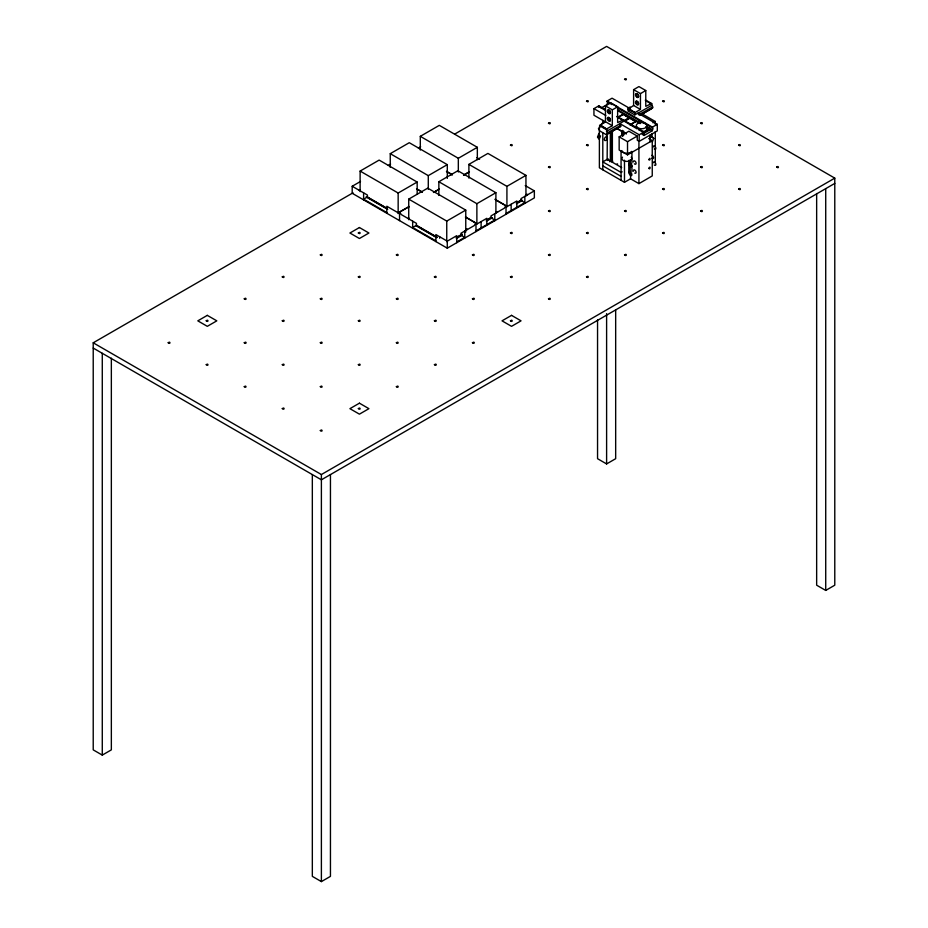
<?xml version="1.0" encoding="UTF-8"?>
<svg xmlns="http://www.w3.org/2000/svg" width="928" height="928" viewBox="0 0 928 928"><rect width="100%" height="100%" fill="white"/><g stroke="black" fill="none" stroke-linecap="round" stroke-linejoin="round"><path stroke-width="1.39" d="M358.997 190.182L359.507 189.614L360.377 190.321M408.053 218.509L408.564 217.929L409.434 218.637M622.421 136.323L622.63 130.384M607.295 138.284L607.144 159.384L610.334 161.228L612.016 160.15M598.931 139.049L597.528 137.054L598.931 133.435M600.555 135.848L599.616 138.26L597.528 137.054M652.314 142.042L653.718 138.423L650.226 135.21L653.718 138.423M475.867 222.964L474.266 225.562L460.961 233.241L460.961 235.178L456.39 237.812M505.911 205.622L504.31 208.208L491.005 215.899L491.005 217.825L486.434 220.47M466.088 229.622L466.958 228.914L467.468 229.483M496.132 212.28L496.99 211.572L497.512 212.141M526.176 194.926L527.034 194.219L527.556 194.799M607.411 134.05L606.413 129.63L599.569 125.686L599.569 127.484L598.456 128.435L599.685 130.883L606.297 134.699L620.728 126.37L619.765 123.552L623.303 121.51L623.303 119.886L617.63 122.589L617.63 106.778L610.786 102.822L605.462 105.896L605.462 121.707L612.318 125.663L612.318 109.852L605.462 105.896M651.56 108.576L652.79 107.555L651.676 103.507L645.401 99.969M652.593 107.973L640.042 115.223M360.122 191.655L360.122 171.077L379.146 160.092L417.171 182.05L417.171 194.404M390.259 167.4L390.259 153.677L409.271 142.703L447.296 164.65L447.296 178.373M420.303 150.058L420.303 136.335L439.315 125.35L477.34 147.308L477.34 159.662M525.225 185.6L534.354 190.866L534.354 197.896L447.273 248.17L352.199 193.279L352.199 186.261L360.516 181.459M388.322 165.404L390.607 164.082M418.366 148.051L420.651 146.74M111.348 358.185L111.348 749.87L102.277 755.102L93.218 749.87L93.218 342.803L353.058 192.792M454.72 134.084L606.61 46.4L834.782 178.13L834.782 585.197L825.723 590.428L816.652 585.197L816.652 193.523M386.941 208.255L367.407 196.968L363.602 199.172L386.802 212.558M360.122 171.077L398.158 193.024L417.171 182.05M390.259 153.677L428.284 175.636L447.296 164.65M420.303 136.335L458.328 158.282L477.34 147.308M408.726 219.716L408.726 199.126L427.738 188.152L465.763 210.111L465.763 232.058M438.851 195.46L438.851 181.737L457.864 170.752L495.9 192.711L495.9 213.289M468.895 178.106L468.895 164.384L487.908 153.41L525.944 175.369L525.944 195.947M409.167 206.503L398.205 212.825L386.802 206.236L386.802 213.266M463.548 175.102L469.243 171.808M399.655 211.99L409.318 206.584M463.698 175.195L469.406 171.9M605.392 121.835L593.943 115.234L593.943 108.646L598.85 105.815L604.975 109.342M601.216 107.961L607.144 104.539L607.144 103.75A1.276 0.742 -60 0 0 607.144 101.813L607.144 101.024L612.051 98.194L629.834 108.46M633.604 89.656L640.448 93.6L640.448 109.411L633.604 105.456L633.604 89.656L638.928 86.582L645.772 90.526L645.772 106.337L651.676 103.507M612.318 109.852L617.63 106.778M640.448 93.6L645.772 90.526M437.216 237.278L416.463 225.295L412.658 227.488L435.858 240.886M602.875 120.385L602.806 123.122M599.442 128.342A5.382 3.109 -60 0 1 603.188 122.589L603.722 122.276M627.908 108.309L630.182 106.998M600.138 124.781L606.993 129.305L600.138 125.35L605.462 121.707M628.511 108.402L635.355 112.926L628.511 108.97L633.604 105.456M599.384 129.178L599.384 167.817L624.486 182.306L630.564 178.791L638.928 183.628L652.245 175.937L652.245 140.592L627.525 154.86L619.162 150.034L619.162 136.857L628.894 131.231L637.258 136.068L637.258 140.232L639.195 141.358L657.302 130.906L657.302 124.317L637.872 113.1L634.787 114.875L627.943 110.931L628.511 108.97M617.619 117.334L623.268 114.063L629.346 118.018L623.268 114.504L618.744 117.114M408.726 199.126L446.751 221.084L465.763 210.111M438.851 181.737L476.876 203.684L495.9 192.711M468.895 164.384L506.92 186.342L525.944 175.369M606.993 128.737L612.318 125.663M635.355 112.358L640.448 109.411M627.943 109.307L635.355 112.926M623.697 120.837L629.346 117.578M623.697 121.278L629.81 117.844L635.889 121.359L630.24 125.06M606.413 131.44L619.765 123.737M652.616 106.906L638.777 114.805L637.872 113.286L651.676 105.316M625.286 120.895L629.81 118.285L635.889 121.8M607.33 132.971L620.716 125.326M606.297 134.699L620.693 126.394M640.274 115.223L651.096 108.97M630.24 124.619L635.889 121.359M616.644 128.25L621.667 131.15L622.421 130.709M638.87 121.22L639.612 120.791M623.79 131.347L622.653 131.892L622.653 136.103M447.273 248.17L447.273 241.152L456.773 235.654L456.773 242.684M534.354 190.866L521.049 198.557L521.049 200.483L516.478 203.116M652.999 122.809L655.284 121.487L655.284 124.352M456.263 237.545L462.202 234.123M486.388 220.156L491.144 217.407M516.432 202.814L521.188 200.065M456.356 238.531L462.446 235.016M486.4 221.189L492.478 217.674M516.444 203.847L522.522 200.332M619.765 123.552L639.195 134.769L644.102 131.938L644.102 132.727A1.276 0.742 -60 0 0 644.102 134.664L644.102 135.453L642.164 134.328L649.96 129.827L649.96 128.737L646.375 126.66M607.144 101.024L652.396 127.148L657.302 124.317M619.162 136.857L627.525 141.682L637.258 136.068M644.136 132.101L649.96 128.737M456.773 241.976L464.766 237.371L460.961 235.178M475.983 230.898L494.798 220.029L491.005 217.825M506.027 213.544L524.842 202.675L521.049 200.483M644.102 135.453L652.396 130.662L652.396 129.874A1.276 0.742 -60 0 0 652.396 127.936L652.396 127.148M607.144 159.384L602.806 161.89L621.064 172.422L622.143 171.796M607.364 160.486L608.118 158.816M649.507 138.04L652.314 136.416M612.178 160.428L609.777 161.82L609.777 160.637L607.364 159.256M611.633 130.964L611.633 161.797L612.724 161.321M628.813 160.382L628.813 171.9L629.81 171.332M93.218 342.803L321.39 474.533L834.782 178.13M834.782 183.408L321.39 479.811L93.218 348.07M597.551 319.951L597.551 458.699L606.61 463.93L615.67 458.699L615.67 309.824M312.33 474.568L312.33 876.368L321.39 881.6L330.449 876.368L330.449 474.568M638.777 129.792L644.102 132.727M645.401 100.537L651.096 103.832M641.48 113.518L655.284 121.487M607.144 101.813L612.028 104.644M618.152 108.17L652.396 127.936M618.152 110.107L640.169 122.821M646.282 126.347L652.396 129.874M618.152 110.896L640.169 123.598M646.282 127.136L652.396 130.662M646.375 127.762L649.96 129.827M617.027 116.348L636.794 127.716A5.382 3.109 0 0 0 639.172 129.085L644.102 131.938M598.85 105.815L598.85 106.604L604.975 110.13M617.027 116.916L637.037 128.818M642.164 133.539L644.102 134.664M648.742 138.574L652.245 140.592M593.943 108.646L605.81 115.49M616.575 128.296L626.423 133.98M603.188 122.589L603.826 122.96M611.633 161.797L621.667 167.597M628.813 171.9L630.182 172.689L630.182 159.744M602.806 165.834L621.064 176.378M476.737 157.609L479.59 159.256M446.6 171.378L452.388 174.719M494.937 199.288L507.349 206.457L516.861 200.97L516.861 207.292M446.449 171.471L452.238 174.812M495.482 199.787L505.76 205.714M416.556 188.732L422.344 192.073M465.531 217.001L477.305 223.799L486.817 218.312L486.817 224.634M417.565 189.486L422.194 192.154M465.45 217.129L475.716 223.056M352.199 186.261L367.407 195.042L367.407 196.968M447.273 241.152L435.858 234.564L435.858 241.582M366.258 196.574L387.115 208.614M416.08 225.33L436.937 237.371M366.583 197.2L387.707 209.392M415.64 225.527L436.763 237.719M636.794 128.505L636.794 127.716M399.806 212.083L401.256 214.577L416.463 223.358L416.463 225.295M607.318 137.332L607.144 134.119M825.723 188.639L825.723 590.428M655.284 131.532L655.284 163.084M651.862 133.504L651.862 136.37M649.96 135.476L649.96 141.903M639.172 129.085L639.172 129.874M639.195 134.769L639.195 141.358M638.928 140.557L638.928 183.628M634.787 113.251L634.787 114.875M631.933 151.461L631.933 163.015M631.933 165.903L631.933 171.68M630.564 173.524L630.564 178.791M627.525 141.682L627.525 154.86M624.486 160.208L624.486 182.306M623.558 131.37L623.558 135.581M621.667 131.15L621.667 135.349M621.064 151.287L621.064 180.334M612.376 130.523L612.376 161.368M611.239 131.266L611.239 160.706M610.334 131.788L610.334 161.228M606.61 313.618L606.61 463.93M602.806 133.075L602.806 169.789M524.842 196.353L524.842 203.383M511.154 204.264L511.154 210.586M506.92 186.342L506.92 206.921M506.027 205.691L506.027 214.252M494.798 213.707L494.798 220.725M481.11 221.606L481.11 227.928M476.876 203.684L476.876 224.274M475.983 223.033L475.983 231.594M464.766 231.049L464.766 238.078M458.328 158.282L458.328 172.005M450.695 173.745L450.695 175.241M446.751 221.084L446.751 241.663M439.663 236.756L439.663 238.252M428.284 175.636L428.284 189.358M412.658 221.166L412.658 228.195M399.539 212.06L399.539 220.62M398.158 193.024L398.158 213.614M363.602 192.85L363.602 199.868M321.39 474.533L321.39 881.6M102.277 353.301L102.277 755.102M598.479 107.138A1.276 0.742 -60 0 1 598.85 106.604M612.538 161.205A3.399 1.96 0 0 1 609.777 160.637M633.476 171.239A1.879 1.09 60 0 1 634.497 169.894A1.879 1.09 60 0 1 636.074 172.167A1.879 1.09 60 0 1 634.752 173.084M633.418 161.89A1.879 1.09 60 0 1 634.81 161.043A1.879 1.09 60 0 1 636.063 163.56A1.879 1.09 60 0 1 634.369 163.804M653.208 147.076A1.879 1.09 60 0 1 654.495 146.056A1.879 1.09 60 0 1 655.852 148.526A1.879 1.09 60 0 1 654.24 148.956M651.955 155.278A1.879 1.09 60 0 1 653.579 157.714A1.879 1.09 60 0 1 651.955 158.282M653.196 162.876A1.879 1.09 60 0 1 654.623 162.168A1.879 1.09 60 0 1 655.841 164.627A1.879 1.09 60 0 1 654.24 164.987M646.317 127.24A5.382 3.109 0 0 1 642.733 131.764M636.55 127.646A5.382 3.109 0 0 1 637.072 127.055M631.469 151.484A4.976 2.877 0 0 1 626.04 153.248A4.976 2.877 0 0 1 621.888 150.568M631.226 157.157A4.976 2.877 0 0 1 626.852 161.414A4.976 2.877 0 0 1 622.491 157.157M617.688 164.152A11.298 6.519 0 0 1 617.097 163.792M607.144 137.46A2.134 1.114 -60.7 0 1 607.016 138.318M648.823 159.616C650.516 161.716 650.458 155.823 648.823 159.616M648.823 168.397C650.331 170.624 650.702 164.604 648.834 168.304M168.2 342.757C170.682 344.961 170.474 340.611 168.212 342.71M206.236 320.798C208.614 323.002 208.545 318.768 206.26 320.717M206.236 364.716C208.603 366.92 208.556 362.662 206.26 364.623M244.261 298.851C246.86 301.008 246.465 296.67 244.273 298.804M244.261 342.757C246.43 344.996 247.01 340.657 244.273 342.71M244.261 386.674C246.604 388.913 246.616 384.552 244.261 386.674M282.286 276.892C284.618 279.142 284.699 274.723 282.286 276.892M282.286 320.798C284.444 323.048 284.989 318.698 282.298 320.763M282.286 364.716C284.548 366.908 284.838 362.674 282.309 364.623M282.286 408.622C284.699 410.814 284.768 406.476 282.298 408.575M320.322 254.933C322.584 257.16 322.851 252.834 320.346 254.852M320.322 298.851C322.55 301.113 322.886 296.705 320.322 298.804M320.322 342.757C322.712 344.972 322.758 340.576 320.322 342.71M320.322 386.674C322.921 388.844 322.457 384.494 320.322 386.674M320.322 430.58C322.921 432.75 322.457 428.4 320.322 430.58M358.347 232.974C360.725 235.225 360.737 230.77 358.347 232.974M358.347 276.892C360.563 279.154 360.957 274.723 358.347 276.892M358.347 320.798C360.644 323.037 360.772 318.71 358.359 320.763M358.347 364.716C360.679 366.931 360.818 362.604 358.359 364.669M358.347 408.622C360.911 410.791 360.54 406.51 358.359 408.575M396.372 254.933C399.075 257.044 398.414 252.822 396.395 254.852M396.372 298.851C398.97 301.008 398.599 296.658 396.384 298.804M396.372 342.757C398.715 344.972 398.82 340.68 396.384 342.71M396.372 386.674C398.564 388.936 399.04 384.528 396.372 386.674M434.408 276.892C436.96 279.084 436.543 274.7 434.408 276.892M434.408 320.798C436.601 323.037 437.134 318.687 434.408 320.763M434.408 364.716C436.52 366.931 437.227 362.662 434.432 364.623M472.433 254.933C474.742 257.149 474.985 252.799 472.456 254.852M472.433 298.851C474.533 301.101 475.333 296.716 472.445 298.804M472.433 342.757C474.695 344.972 475.101 340.634 472.445 342.71M510.458 145.151C512.998 147.332 512.708 143.016 510.47 145.116M510.458 232.974C512.836 235.225 512.859 230.77 510.458 232.974M510.458 276.892C512.674 279.154 513.08 274.723 510.458 276.892M510.458 320.798C512.766 323.037 512.882 318.71 510.47 320.763M548.494 123.204C550.745 125.442 551.151 121.011 548.494 123.204M548.494 167.11C550.826 169.314 551.023 164.987 548.494 167.063M548.494 211.027C550.977 213.173 550.803 208.986 548.518 210.934M548.494 254.933C550.965 257.079 550.896 252.822 548.518 254.852M548.494 298.851C550.884 301.043 550.93 296.693 548.494 298.804M586.519 101.245C589.013 103.402 588.828 99.157 586.542 101.152M586.519 145.151C589.071 147.332 588.688 143.063 586.531 145.116M586.519 189.068C588.99 191.272 588.804 186.922 586.531 189.022M586.519 232.974C588.909 235.202 588.886 230.817 586.519 232.974M586.519 276.892C588.909 279.108 588.886 274.723 586.519 276.892M624.544 79.286C626.818 81.502 627.224 77.163 624.556 79.24M624.544 211.027C627.003 213.196 626.818 208.962 624.567 210.934M624.544 254.933C626.852 257.126 627.096 252.857 624.567 254.852M662.58 101.245C665.04 103.402 664.935 99.192 662.604 101.152M662.58 145.151C665.121 147.332 664.808 143.028 662.58 145.116M662.58 189.068C664.958 191.272 665.051 186.957 662.58 189.022M662.58 232.974C664.9 235.236 664.958 230.817 662.58 232.974M700.605 123.204C703.03 125.419 702.937 121.011 700.605 123.204M700.605 167.11C702.914 169.337 703.111 164.975 700.617 167.063M700.605 211.027C702.844 213.231 703.192 208.974 700.628 210.934M738.63 145.151C741.147 147.355 740.741 143.063 738.642 145.116M738.63 189.068C741.112 191.272 740.904 186.922 738.642 189.022M776.666 167.11C779.114 169.279 778.94 165.068 776.69 167.028M607.167 138.724L607.156 138.759A2.146 1.241 -60 0 1 604.847 140.511A2.146 1.241 -60 0 1 604.859 137.843A2.146 1.241 -60 0 1 607.144 136.938A2.146 1.241 60 0 1 607.202 138.701L607.156 138.759M207.304 315.358L197.803 320.844L207.304 326.331L216.816 320.844L207.304 315.358M359.426 227.534L349.914 233.021L359.426 238.508L368.926 233.021L359.426 227.534M439.211 189.161L433.504 192.444L439.211 189.161M359.426 403.181L349.914 408.668L359.426 414.155L368.926 408.668L359.426 403.181M511.537 315.358L502.025 320.844L511.537 326.331L521.049 320.844L511.537 315.358M636.051 95.016A1.786 1.032 60 0 0 638.128 97.011A1.786 1.032 60 0 0 637.687 94.273A1.786 1.032 60 0 0 636.051 95.016M636.051 102.486A1.786 1.032 60 0 0 638.128 104.47A1.786 1.032 60 0 0 637.687 101.732A1.786 1.032 60 0 0 636.051 102.486M635.541 95.085A2.146 1.241 60 0 0 638.046 97.475A2.146 1.241 60 0 0 637.501 94.18A2.146 1.241 60 0 0 635.541 95.085M635.541 102.544A2.146 1.241 60 0 0 638.046 104.934A2.146 1.241 60 0 0 637.501 101.651A2.146 1.241 60 0 0 635.541 102.544M607.91 111.232A1.786 1.032 60 0 0 609.974 113.262A1.786 1.032 60 0 0 609.557 110.536A1.786 1.032 60 0 0 607.91 111.232M607.399 111.302A2.146 1.241 60 0 0 609.882 113.726A2.146 1.241 60 0 0 609.383 110.455A2.146 1.241 60 0 0 607.399 111.302M607.91 118.703A1.786 1.032 60 0 0 609.974 120.721A1.786 1.032 60 0 0 609.557 118.007A1.786 1.032 60 0 0 607.91 118.703M607.399 118.761A2.146 1.241 60 0 0 609.882 121.197A2.146 1.241 60 0 0 609.383 117.914A2.146 1.241 60 0 0 607.399 118.761M629.254 173.501A1.879 1.09 60 0 0 631.434 175.624A1.879 1.09 60 0 0 631.005 172.759A1.879 1.09 60 0 0 629.254 173.501M629.254 164.5A1.879 1.09 60 0 0 631.434 166.622A1.879 1.09 60 0 0 631.005 163.757A1.879 1.09 60 0 0 629.254 164.5M638.905 128.354A5.382 3.109 0 0 0 646.967 125.663A5.382 3.109 0 0 0 638.905 122.972A5.382 3.109 0 0 0 638.905 128.354"/></g></svg>
